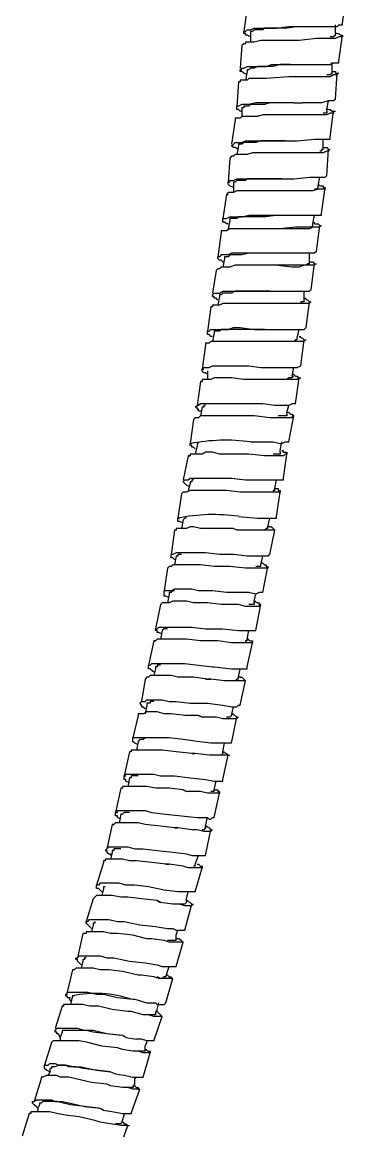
# Model space of a CAD drawing. Header units: millimetres. Extents: x 1.34 to 8.68, y 2.73 to 10.24.
# Drawn here: x 4.154 to 4.465, y 3.791 to 4.859 of the extents above; entities that cross this region are included whole.
import ezdxf

# ---------------------------------------------------------------- set-up
doc = ezdxf.new("R2010")
doc.units = ezdxf.units.MM
doc.layers.add('PDF2_형상', color=7, linetype='Continuous')

msp = doc.modelspace()

# ---------------------------------------------------------------- linework, layer by layer
at = {"layer": 'PDF2_형상', "lineweight": 25}
for points in [[(4.4621, 4.8581), (4.4654, 4.8814)], [(4.3704, 4.8731), (4.3671, 4.8498)], [(4.4321, 4.8548), (4.4471, 4.8548), (4.4537, 4.8548), (4.4571, 4.8548), (4.4587, 4.8564), (4.4604, 4.8564), (4.4621, 4.8564), (4.4621, 4.8581)], [(4.3671, 4.8498), (4.3687, 4.8498)], [(4.3737, 4.8448), (4.3704, 4.8464), (4.3687, 4.8464), (4.3687, 4.8481), (4.3671, 4.8481), (4.3671, 4.8498)], [(4.3687, 4.8498), (4.3704, 4.8514), (4.3737, 4.8514), (4.3771, 4.8531), (4.3804, 4.8531), (4.3854, 4.8531), (4.3921, 4.8531), (4.3987, 4.8531), (4.4104, 4.8548), (4.4221, 4.8548)], [(4.4204, 4.8548), (4.4087, 4.8531), (4.4021, 4.8531), (4.3971, 4.8531), (4.3904, 4.8531), (4.3871, 4.8531), (4.3854, 4.8514), (4.3821, 4.8514), (4.3804, 4.8514), (4.3787, 4.8514), (4.3771, 4.8514), (4.3754, 4.8498), (4.3737, 4.8498), (4.3737, 4.8481)], [(4.3737, 4.8481), (4.3737, 4.8398)], [(4.4221, 4.8548), (4.4321, 4.8548)], [(4.4554, 4.8481), (4.4554, 4.8564)], [(4.4554, 4.8464), (4.4554, 4.8481)], [(4.4571, 4.8481), (4.4554, 4.8481)], [(4.4571, 4.8481), (4.4587, 4.8481), (4.4604, 4.8464)], [(4.3654, 4.8364), (4.3637, 4.8148)], [(4.3671, 4.8381), (4.3654, 4.8364)], [(4.3704, 4.8398), (4.3687, 4.8398), (4.3687, 4.8381), (4.3671, 4.8381)], [(4.3721, 4.8398), (4.3704, 4.8398)], [(4.4204, 4.8414), (4.4137, 4.8414), (4.3937, 4.8414), (4.3887, 4.8414), (4.3837, 4.8414), (4.3771, 4.8398), (4.3721, 4.8398)], [(4.4621, 4.8464), (4.4621, 4.8448), (4.4604, 4.8448), (4.4587, 4.8448), (4.4554, 4.8431), (4.4504, 4.8431), (4.4471, 4.8431), (4.4371, 4.8431), (4.4204, 4.8414)], [(4.4554, 4.8464), (4.4537, 4.8448), (4.4504, 4.8448)], [(4.4587, 4.8214), (4.4621, 4.8464)], [(4.4604, 4.8464), (4.4621, 4.8464)], [(4.3637, 4.8131), (4.3654, 4.8148), (4.3671, 4.8148), (4.3704, 4.8164), (4.3737, 4.8164), (4.3771, 4.8164), (4.3821, 4.8164), (4.3887, 4.8164), (4.3937, 4.8181), (4.4071, 4.8181), (4.4187, 4.8181)], [(4.4121, 4.8181), (4.4021, 4.8181), (4.3954, 4.8164), (4.3904, 4.8164), (4.3854, 4.8164), (4.3821, 4.8164), (4.3804, 4.8164), (4.3771, 4.8148), (4.3754, 4.8148), (4.3737, 4.8148), (4.3721, 4.8131), (4.3704, 4.8131), (4.3704, 4.8114)], [(4.4187, 4.8181), (4.4271, 4.8181)], [(4.4271, 4.8181), (4.4421, 4.8181), (4.4504, 4.8181), (4.4521, 4.8198), (4.4537, 4.8198), (4.4571, 4.8198), (4.4587, 4.8198), (4.4587, 4.8214)], [(4.4521, 4.8114), (4.4521, 4.8198)], [(4.3637, 4.8131), (4.3654, 4.8131)], [(4.3704, 4.8081), (4.3671, 4.8098), (4.3654, 4.8114), (4.3637, 4.8114), (4.3637, 4.8131)], [(4.4171, 4.8064), (4.4104, 4.8064), (4.3887, 4.8048), (4.3837, 4.8048), (4.3787, 4.8048), (4.3721, 4.8048), (4.3704, 4.8031), (4.3671, 4.8031), (4.3654, 4.8031), (4.3637, 4.8031), (4.3637, 4.8014)], [(4.3704, 4.8114), (4.3687, 4.8031)], [(4.4571, 4.8098), (4.4571, 4.8081), (4.4554, 4.8081), (4.4537, 4.8081), (4.4504, 4.8064), (4.4471, 4.8064), (4.4421, 4.8064), (4.4337, 4.8064), (4.4171, 4.8064)], [(4.4521, 4.8098), (4.4504, 4.8081), (4.4487, 4.8081), (4.4471, 4.8081)], [(4.4521, 4.8098), (4.4521, 4.8114)], [(4.4521, 4.8114), (4.4537, 4.8114)], [(4.4521, 4.8114), (4.4554, 4.8114), (4.4554, 4.8098), (4.4571, 4.8098)], [(4.4554, 4.7848), (4.4571, 4.8098)], [(4.4571, 4.8098), (4.4587, 4.8098)], [(4.3621, 4.8014), (4.3604, 4.7781)], [(4.3637, 4.8014), (4.3621, 4.8014)], [(4.4554, 4.7848), (4.4537, 4.7831), (4.4521, 4.7831), (4.4487, 4.7831), (4.4421, 4.7814), (4.4354, 4.7814), (4.4237, 4.7814)], [(4.4471, 4.7748), (4.4487, 4.7831)], [(4.4154, 4.7814), (4.3904, 4.7814), (4.3837, 4.7814), (4.3787, 4.7814), (4.3721, 4.7798), (4.3671, 4.7798), (4.3654, 4.7798), (4.3621, 4.7781), (4.3604, 4.7781)], [(4.3604, 4.7764), (4.3604, 4.7781)], [(4.3654, 4.7731), (4.3637, 4.7731), (4.3621, 4.7748), (4.3604, 4.7748), (4.3604, 4.7764)], [(4.4087, 4.7814), (4.3987, 4.7814), (4.3921, 4.7814), (4.3871, 4.7798), (4.3821, 4.7798), (4.3787, 4.7798), (4.3771, 4.7798), (4.3737, 4.7798), (4.3721, 4.7781), (4.3704, 4.7781), (4.3687, 4.7781), (4.3671, 4.7781), (4.3671, 4.7764), (4.3654, 4.7764)], [(4.3654, 4.7764), (4.3654, 4.7681)], [(4.4537, 4.7731), (4.4537, 4.7714), (4.4521, 4.7714), (4.4504, 4.7714), (4.4471, 4.7698), (4.4437, 4.7698), (4.4387, 4.7698), (4.4304, 4.7698), (4.4137, 4.7698)], [(4.4154, 4.7814), (4.4237, 4.7814)], [(4.4471, 4.7731), (4.4471, 4.7714), (4.4454, 4.7714), (4.4437, 4.7714)], [(4.4471, 4.7731), (4.4471, 4.7748)], [(4.4487, 4.7748), (4.4471, 4.7748)], [(4.4487, 4.7748), (4.4504, 4.7748), (4.4521, 4.7731), (4.4537, 4.7731)], [(4.4504, 4.7481), (4.4537, 4.7731)], [(4.4537, 4.7731), (4.4554, 4.7731)], [(4.3587, 4.7648), (4.3554, 4.7414)], [(4.3587, 4.7664), (4.3587, 4.7648)], [(4.3637, 4.7664), (4.3604, 4.7664), (4.3587, 4.7664)], [(4.3654, 4.7681), (4.3637, 4.7664)], [(4.4137, 4.7698), (4.4054, 4.7698), (4.3854, 4.7698), (4.3804, 4.7681), (4.3754, 4.7681), (4.3704, 4.7681), (4.3654, 4.7681)], [(4.3554, 4.7398), (4.3571, 4.7414)], [(4.3621, 4.7364), (4.3587, 4.7381), (4.3571, 4.7381), (4.3554, 4.7398)], [(4.3571, 4.7414), (4.3587, 4.7431), (4.3621, 4.7431), (4.3654, 4.7431), (4.3687, 4.7448), (4.3737, 4.7448), (4.3804, 4.7448), (4.3871, 4.7448), (4.3987, 4.7448), (4.4104, 4.7448)], [(4.3621, 4.7398), (4.3604, 4.7314)], [(4.4071, 4.7448), (4.3954, 4.7448), (4.3887, 4.7448), (4.3837, 4.7448), (4.3787, 4.7431), (4.3754, 4.7431), (4.3721, 4.7431), (4.3704, 4.7431), (4.3687, 4.7431), (4.3671, 4.7431), (4.3654, 4.7414), (4.3637, 4.7414), (4.3621, 4.7414), (4.3621, 4.7398)], [(4.4104, 4.7448), (4.4187, 4.7448)], [(4.4187, 4.7448), (4.4354, 4.7464), (4.4421, 4.7464), (4.4437, 4.7464), (4.4471, 4.7464), (4.4487, 4.7464), (4.4504, 4.7464), (4.4504, 4.7481)], [(4.4437, 4.7381), (4.4437, 4.7464)], [(4.3554, 4.7298), (4.3537, 4.7281)], [(4.4104, 4.7331), (4.4021, 4.7331), (4.3904, 4.7331), (4.3804, 4.7331), (4.3754, 4.7331), (4.3704, 4.7314), (4.3637, 4.7314), (4.3621, 4.7314), (4.3587, 4.7314), (4.3571, 4.7298), (4.3554, 4.7298)], [(4.4487, 4.7364), (4.4487, 4.7348), (4.4471, 4.7348), (4.4437, 4.7331), (4.4387, 4.7331), (4.4354, 4.7331), (4.4271, 4.7331), (4.4104, 4.7331)], [(4.4437, 4.7364), (4.4421, 4.7364), (4.4421, 4.7348), (4.4404, 4.7348)], [(4.4437, 4.7364), (4.4437, 4.7381)], [(4.4437, 4.7381), (4.4454, 4.7381)], [(4.4437, 4.7381), (4.4471, 4.7381), (4.4487, 4.7364)], [(4.4471, 4.7114), (4.4487, 4.7364)], [(4.4487, 4.7364), (4.4504, 4.7364)], [(4.3537, 4.7281), (4.3521, 4.7048)], [(4.3521, 4.7048), (4.3537, 4.7064), (4.3554, 4.7064), (4.3571, 4.7064), (4.3604, 4.7081), (4.3637, 4.7081), (4.3704, 4.7081), (4.3771, 4.7081), (4.3821, 4.7081), (4.3954, 4.7081), (4.4071, 4.7081)], [(4.4037, 4.7081), (4.3921, 4.7081), (4.3854, 4.7081), (4.3804, 4.7081), (4.3737, 4.7081), (4.3704, 4.7081), (4.3687, 4.7064), (4.3654, 4.7064), (4.3637, 4.7064), (4.3621, 4.7064), (4.3604, 4.7064), (4.3587, 4.7048), (4.3571, 4.7048), (4.3571, 4.7031)], [(4.4071, 4.7081), (4.4154, 4.7081)], [(4.4154, 4.7081), (4.4304, 4.7098), (4.4387, 4.7098), (4.4404, 4.7098), (4.4421, 4.7098), (4.4437, 4.7098), (4.4454, 4.7098), (4.4471, 4.7114)], [(4.4387, 4.7014), (4.4404, 4.7098)], [(4.3521, 4.7048), (4.3537, 4.7048)], [(4.3571, 4.6998), (4.3537, 4.7014), (4.3521, 4.7031), (4.3521, 4.7048)], [(4.3571, 4.7031), (4.3571, 4.6948)], [(4.4454, 4.6998), (4.4454, 4.6981), (4.4437, 4.6981), (4.4421, 4.6981), (4.4387, 4.6981), (4.4337, 4.6964), (4.4304, 4.6964), (4.4221, 4.6964), (4.4054, 4.6964)], [(4.4387, 4.6998), (4.4371, 4.6981), (4.4354, 4.6981)], [(4.4404, 4.7014), (4.4387, 4.7031)], [(4.4387, 4.6998), (4.4387, 4.7014)], [(4.4404, 4.7014), (4.4421, 4.7014), (4.4437, 4.7014), (4.4437, 4.6998)], [(4.4421, 4.6748), (4.4454, 4.6998)], [(4.4437, 4.6998), (4.4454, 4.6998)], [(4.3504, 4.6931), (4.3471, 4.6698)], [(4.4037, 4.6964), (4.3921, 4.6964), (4.3787, 4.6964), (4.3737, 4.6964), (4.3671, 4.6964), (4.3637, 4.6964), (4.3604, 4.6964), (4.3571, 4.6948), (4.3554, 4.6948), (4.3521, 4.6948), (4.3504, 4.6931)], [(4.3504, 4.6931), (4.3521, 4.6931)], [(4.4054, 4.6964), (4.4037, 4.6964)], [(4.3471, 4.6698), (4.3487, 4.6698), (4.3504, 4.6698), (4.3537, 4.6714), (4.3571, 4.6714), (4.3587, 4.6714), (4.3654, 4.6714), (4.3721, 4.6731), (4.3787, 4.6731), (4.3904, 4.6731), (4.4037, 4.6731)], [(4.3471, 4.6681), (4.3471, 4.6698)], [(4.3521, 4.6648), (4.3504, 4.6648), (4.3487, 4.6664), (4.3471, 4.6664), (4.3471, 4.6681)], [(4.3537, 4.6681), (4.3521, 4.6598)], [(4.4004, 4.6731), (4.3887, 4.6714), (4.3821, 4.6714), (4.3771, 4.6714), (4.3704, 4.6714), (4.3671, 4.6714), (4.3654, 4.6714), (4.3621, 4.6714), (4.3604, 4.6698), (4.3587, 4.6698), (4.3571, 4.6698), (4.3554, 4.6698), (4.3537, 4.6698), (4.3537, 4.6681)], [(4.4037, 4.6731), (4.4104, 4.6731), (4.4254, 4.6731), (4.4337, 4.6731), (4.4354, 4.6731), (4.4371, 4.6731), (4.4387, 4.6731), (4.4421, 4.6731), (4.4421, 4.6748)], [(4.4337, 4.6648), (4.4354, 4.6731)], [(4.4354, 4.6648), (4.4354, 4.6664)], [(4.3454, 4.6564), (4.3421, 4.6331)], [(4.3987, 4.6598), (4.3871, 4.6598), (4.3754, 4.6598), (4.3687, 4.6598), (4.3621, 4.6598), (4.3587, 4.6598), (4.3571, 4.6598), (4.3537, 4.6598), (4.3504, 4.6581), (4.3487, 4.6581), (4.3471, 4.6581), (4.3454, 4.6581)], [(4.3454, 4.6581), (4.3454, 4.6564)], [(4.4021, 4.6598), (4.3987, 4.6598)], [(4.4404, 4.6631), (4.4404, 4.6614), (4.4387, 4.6614), (4.4371, 4.6614), (4.4337, 4.6614), (4.4304, 4.6598), (4.4254, 4.6598), (4.4171, 4.6598), (4.4021, 4.6598)], [(4.4337, 4.6631), (4.4321, 4.6614), (4.4304, 4.6614), (4.4287, 4.6614), (4.4237, 4.6614), (4.4171, 4.6614), (4.4021, 4.6598)], [(4.4337, 4.6631), (4.4337, 4.6648)], [(4.4354, 4.6648), (4.4371, 4.6648), (4.4387, 4.6648), (4.4404, 4.6631)], [(4.4371, 4.6381), (4.4404, 4.6631)], [(4.4404, 4.6631), (4.4421, 4.6631)], [(4.3987, 4.6364), (4.3737, 4.6364), (4.3671, 4.6364), (4.3604, 4.6364), (4.3554, 4.6364), (4.3521, 4.6348), (4.3487, 4.6348), (4.3471, 4.6348), (4.3454, 4.6348), (4.3437, 4.6331), (4.3421, 4.6331)], [(4.3421, 4.6314), (4.3421, 4.6331)], [(4.3971, 4.6364), (4.3837, 4.6364), (4.3787, 4.6364), (4.3721, 4.6364), (4.3654, 4.6348), (4.3621, 4.6348), (4.3604, 4.6348), (4.3571, 4.6348), (4.3554, 4.6348), (4.3537, 4.6348), (4.3521, 4.6331), (4.3504, 4.6331), (4.3487, 4.6331), (4.3487, 4.6314)], [(4.4371, 4.6381), (4.4354, 4.6364), (4.4337, 4.6364), (4.4304, 4.6364), (4.4254, 4.6364), (4.4187, 4.6364), (4.4054, 4.6364), (4.3987, 4.6364)], [(4.4304, 4.6281), (4.4304, 4.6364)], [(4.3471, 4.6281), (4.3454, 4.6298), (4.3437, 4.6298), (4.3421, 4.6314)], [(4.3954, 4.6248), (4.3704, 4.6248), (4.3654, 4.6248), (4.3587, 4.6248), (4.3537, 4.6231), (4.3471, 4.6231), (4.3454, 4.6231), (4.3437, 4.6214), (4.3421, 4.6214)], [(4.3487, 4.6314), (4.3471, 4.6231)], [(4.3471, 4.6281), (4.3487, 4.6281)], [(4.3971, 4.6248), (4.3954, 4.6248)], [(4.4354, 4.6264), (4.4354, 4.6248), (4.4337, 4.6248), (4.4321, 4.6248), (4.4287, 4.6248), (4.4254, 4.6248), (4.4204, 4.6231), (4.4137, 4.6231), (4.3971, 4.6248)], [(4.4304, 4.6264), (4.4287, 4.6264), (4.4271, 4.6248), (4.4254, 4.6248), (4.4237, 4.6248), (4.4204, 4.6248), (4.4121, 4.6248), (4.3971, 4.6248)], [(4.4304, 4.6281), (4.4304, 4.6298)], [(4.4304, 4.6264), (4.4304, 4.6281)], [(4.4304, 4.6281), (4.4337, 4.6281), (4.4354, 4.6264)], [(4.4321, 4.6014), (4.4354, 4.6264)], [(4.4354, 4.6264), (4.4371, 4.6264)], [(4.3404, 4.6198), (4.3371, 4.5981)], [(4.3421, 4.6214), (4.3404, 4.6198)], [(4.3937, 4.5998), (4.4004, 4.5998), (4.4171, 4.5998), (4.4237, 4.5998), (4.4254, 4.5998), (4.4287, 4.5998), (4.4304, 4.5998), (4.4321, 4.6014)], [(4.3371, 4.5964), (4.3387, 4.5981)], [(4.3421, 4.5914), (4.3404, 4.5931), (4.3387, 4.5931), (4.3387, 4.5948), (4.3371, 4.5948), (4.3371, 4.5964)], [(4.3387, 4.5981), (4.3404, 4.5981), (4.3437, 4.5981), (4.3471, 4.5998), (4.3504, 4.5998), (4.3571, 4.5998), (4.3621, 4.5998), (4.3687, 4.5998), (4.3821, 4.5998), (4.3937, 4.5998)], [(4.3437, 4.5948), (4.3421, 4.5864)], [(4.3921, 4.5998), (4.3787, 4.5998), (4.3737, 4.5998), (4.3671, 4.5998), (4.3604, 4.5998), (4.3587, 4.5998), (4.3554, 4.5981), (4.3521, 4.5981), (4.3504, 4.5981), (4.3487, 4.5981), (4.3471, 4.5981), (4.3454, 4.5964), (4.3437, 4.5964), (4.3437, 4.5948)], [(4.4254, 4.5914), (4.4254, 4.5998)], [(4.4254, 4.5931), (4.4271, 4.5931)], [(4.4254, 4.5931), (4.4287, 4.5914), (4.4304, 4.5898)], [(4.4254, 4.5898), (4.4254, 4.5914)], [(4.3354, 4.5848), (4.3321, 4.5614)], [(4.3371, 4.5848), (4.3354, 4.5848)], [(4.3904, 4.5881), (4.3771, 4.5881), (4.3654, 4.5881), (4.3587, 4.5881), (4.3521, 4.5881), (4.3504, 4.5881), (4.3471, 4.5881), (4.3437, 4.5864), (4.3404, 4.5864), (4.3387, 4.5864), (4.3371, 4.5864), (4.3371, 4.5848)], [(4.3921, 4.5881), (4.3904, 4.5881)], [(4.4304, 4.5898), (4.4304, 4.5881), (4.4287, 4.5881), (4.4271, 4.5881), (4.4237, 4.5881), (4.4204, 4.5881), (4.4171, 4.5881), (4.4087, 4.5881), (4.3921, 4.5881)], [(4.4254, 4.5898), (4.4237, 4.5898), (4.4221, 4.5898), (4.4221, 4.5881), (4.4204, 4.5881), (4.4187, 4.5881), (4.4154, 4.5881)], [(4.4271, 4.5648), (4.4304, 4.5898)], [(4.4304, 4.5898), (4.4321, 4.5898)], [(4.3321, 4.5614), (4.3337, 4.5614), (4.3354, 4.5631), (4.3387, 4.5631), (4.3421, 4.5631), (4.3454, 4.5631), (4.3521, 4.5631), (4.3571, 4.5648), (4.3637, 4.5648), (4.3771, 4.5631), (4.3887, 4.5631)], [(4.3321, 4.5598), (4.3321, 4.5614)], [(4.3371, 4.5564), (4.3354, 4.5564), (4.3337, 4.5581), (4.3321, 4.5581), (4.3321, 4.5598)], [(4.3387, 4.5598), (4.3371, 4.5514)], [(4.3871, 4.5631), (4.3754, 4.5631), (4.3687, 4.5631), (4.3621, 4.5631), (4.3554, 4.5631), (4.3537, 4.5631), (4.3504, 4.5631), (4.3471, 4.5631), (4.3454, 4.5631), (4.3437, 4.5614), (4.3421, 4.5614), (4.3404, 4.5614), (4.3387, 4.5614), (4.3387, 4.5598)], [(4.3887, 4.5631), (4.3954, 4.5631), (4.4121, 4.5631), (4.4187, 4.5631), (4.4204, 4.5631), (4.4237, 4.5631), (4.4254, 4.5631), (4.4271, 4.5648)], [(4.4187, 4.5548), (4.4204, 4.5631)], [(4.3304, 4.5481), (4.3271, 4.5248)], [(4.3854, 4.5514), (4.3721, 4.5514), (4.3604, 4.5514), (4.3537, 4.5514), (4.3471, 4.5514), (4.3437, 4.5514), (4.3421, 4.5514), (4.3387, 4.5514), (4.3354, 4.5514), (4.3337, 4.5498), (4.3321, 4.5498), (4.3304, 4.5498)], [(4.3304, 4.5498), (4.3304, 4.5481)], [(4.3871, 4.5514), (4.3854, 4.5514)], [(4.4254, 4.5531), (4.4254, 4.5514), (4.4237, 4.5514), (4.4221, 4.5514), (4.4187, 4.5514), (4.4154, 4.5514), (4.4121, 4.5514), (4.4037, 4.5514), (4.3871, 4.5514)], [(4.4187, 4.5531), (4.4171, 4.5531), (4.4154, 4.5514), (4.4137, 4.5514), (4.4104, 4.5514)], [(4.4187, 4.5531), (4.4187, 4.5548)], [(4.4204, 4.5564), (4.4221, 4.5564)], [(4.4204, 4.5564), (4.4237, 4.5548), (4.4254, 4.5531)], [(4.4221, 4.5281), (4.4254, 4.5531)], [(4.4254, 4.5531), (4.4271, 4.5531)], [(4.3271, 4.5248), (4.3287, 4.5264), (4.3304, 4.5264), (4.3337, 4.5264), (4.3371, 4.5281), (4.3404, 4.5281), (4.3454, 4.5281), (4.3521, 4.5281), (4.3587, 4.5281), (4.3721, 4.5281), (4.3837, 4.5264)], [(4.3837, 4.5264), (4.3904, 4.5264), (4.4054, 4.5264), (4.4137, 4.5264), (4.4154, 4.5264), (4.4171, 4.5264), (4.4187, 4.5264), (4.4221, 4.5281)], [(4.4137, 4.5181), (4.4154, 4.5264)], [(4.3804, 4.5148), (4.3671, 4.5148), (4.3554, 4.5164), (4.3487, 4.5164), (4.3421, 4.5164), (4.3387, 4.5164), (4.3354, 4.5148), (4.3337, 4.5148), (4.3304, 4.5148), (4.3271, 4.5148), (4.3271, 4.5131), (4.3254, 4.5131)], [(4.3271, 4.5248), (4.3287, 4.5248)], [(4.3321, 4.5198), (4.3304, 4.5214), (4.3287, 4.5214), (4.3271, 4.5231), (4.3271, 4.5248)], [(4.3321, 4.5231), (4.3321, 4.5148)], [(4.4204, 4.5164), (4.4187, 4.5148), (4.4171, 4.5148), (4.4137, 4.5148), (4.4104, 4.5148), (4.4054, 4.5148), (4.3987, 4.5148), (4.3821, 4.5148)], [(4.4137, 4.5181), (4.4137, 4.5164), (4.4121, 4.5164), (4.4104, 4.5164), (4.4087, 4.5148), (4.4071, 4.5148)], [(4.4154, 4.5198), (4.4137, 4.5198)], [(4.4137, 4.5181), (4.4154, 4.5181)], [(4.4154, 4.5198), (4.4171, 4.5181), (4.4187, 4.5181), (4.4204, 4.5164)], [(4.4171, 4.4914), (4.4204, 4.5164)], [(4.4204, 4.5164), (4.4221, 4.5164)], [(4.3254, 4.5131), (4.3221, 4.4898)], [(4.3254, 4.5131), (4.3271, 4.5131)], [(4.3821, 4.5148), (4.3804, 4.5148)], [(4.3204, 4.4881), (4.3221, 4.4898)], [(4.3237, 4.4848), (4.3237, 4.4864), (4.3221, 4.4864), (4.3221, 4.4881), (4.3204, 4.4881)], [(4.3787, 4.4914), (4.3671, 4.4914), (4.3537, 4.4914), (4.3471, 4.4914), (4.3404, 4.4914), (4.3337, 4.4914), (4.3304, 4.4914), (4.3271, 4.4914), (4.3254, 4.4914), (4.3237, 4.4898), (4.3221, 4.4898)], [(4.3237, 4.4848), (4.3271, 4.4848)], [(4.3271, 4.4881), (4.3254, 4.4798)], [(4.3304, 4.4898), (4.3287, 4.4898), (4.3287, 4.4881), (4.3271, 4.4881)], [(4.4171, 4.4914), (4.4154, 4.4914), (4.4137, 4.4914), (4.4104, 4.4898), (4.4037, 4.4898), (4.3971, 4.4898), (4.3854, 4.4914), (4.3787, 4.4914)], [(4.4087, 4.4831), (4.4104, 4.4898)], [(4.3187, 4.4764), (4.3154, 4.4531)], [(4.3204, 4.4781), (4.3187, 4.4764)], [(4.3754, 4.4798), (4.3504, 4.4798), (4.3437, 4.4798), (4.3387, 4.4798), (4.3321, 4.4798), (4.3287, 4.4798), (4.3254, 4.4798), (4.3237, 4.4781), (4.3221, 4.4781), (4.3204, 4.4781)], [(4.3771, 4.4798), (4.3754, 4.4798)], [(4.3771, 4.4798), (4.3754, 4.4798)], [(4.4154, 4.4798), (4.4137, 4.4798), (4.4137, 4.4781), (4.4121, 4.4781), (4.4087, 4.4781), (4.4037, 4.4781), (4.4004, 4.4781), (4.3921, 4.4781), (4.3771, 4.4798)], [(4.4087, 4.4814), (4.4087, 4.4798), (4.4071, 4.4798), (4.4054, 4.4798), (4.4037, 4.4798), (4.4004, 4.4798)], [(4.4087, 4.4814), (4.4087, 4.4831)], [(4.4104, 4.4831), (4.4087, 4.4831)], [(4.4104, 4.4831), (4.4121, 4.4814), (4.4137, 4.4814)], [(4.4104, 4.4548), (4.4154, 4.4798)], [(4.4137, 4.4814), (4.4154, 4.4798)], [(4.3154, 4.4531), (4.3171, 4.4531)], [(4.3204, 4.4481), (4.3187, 4.4498), (4.3171, 4.4498), (4.3171, 4.4514), (4.3154, 4.4514), (4.3154, 4.4531)], [(4.3237, 4.4531), (4.3221, 4.4531), (4.3221, 4.4514)], [(4.3737, 4.4548), (4.3787, 4.4548), (4.3954, 4.4548), (4.4021, 4.4531), (4.4037, 4.4531), (4.4071, 4.4548), (4.4087, 4.4548), (4.4104, 4.4548)], [(4.4021, 4.4464), (4.4037, 4.4548)], [(4.3137, 4.4414), (4.3087, 4.4181)], [(4.3687, 4.4431), (4.3571, 4.4431), (4.3437, 4.4431), (4.3371, 4.4448), (4.3304, 4.4448), (4.3271, 4.4431), (4.3254, 4.4431), (4.3221, 4.4431), (4.3187, 4.4431), (4.3154, 4.4431), (4.3154, 4.4414), (4.3137, 4.4414)], [(4.3137, 4.4414), (4.3154, 4.4414)], [(4.3221, 4.4514), (4.3204, 4.4431)], [(4.3721, 4.4431), (4.3687, 4.4431)], [(4.4087, 4.4431), (4.4071, 4.4431), (4.4054, 4.4414), (4.4021, 4.4414), (4.3987, 4.4414), (4.3954, 4.4414), (4.3871, 4.4414), (4.3721, 4.4431)], [(4.4021, 4.4448), (4.4021, 4.4431), (4.4004, 4.4431), (4.3987, 4.4431), (4.3971, 4.4431), (4.3954, 4.4431)], [(4.4021, 4.4448), (4.4021, 4.4464)], [(4.4037, 4.4464), (4.4054, 4.4464)], [(4.4037, 4.4464), (4.4054, 4.4448), (4.4071, 4.4448), (4.4087, 4.4448)], [(4.4054, 4.4198), (4.4087, 4.4431)], [(4.4087, 4.4448), (4.4087, 4.4431)], [(4.3104, 4.4181), (4.3121, 4.4181), (4.3137, 4.4181), (4.3154, 4.4198), (4.3187, 4.4198), (4.3221, 4.4198), (4.3287, 4.4198), (4.3354, 4.4198), (4.3421, 4.4198), (4.3554, 4.4198), (4.3687, 4.4181)], [(4.3687, 4.4181), (4.3854, 4.4181), (4.3954, 4.4181), (4.3971, 4.4181), (4.4004, 4.4181), (4.4021, 4.4181), (4.4037, 4.4181), (4.4054, 4.4181), (4.4054, 4.4198)], [(4.3087, 4.4164), (4.3104, 4.4181)], [(4.3154, 4.4114), (4.3121, 4.4131), (4.3104, 4.4148), (4.3087, 4.4164)], [(4.3154, 4.4148), (4.3137, 4.4081)], [(4.3187, 4.4181), (4.3171, 4.4181), (4.3171, 4.4164), (4.3154, 4.4164), (4.3154, 4.4148)], [(4.3971, 4.4098), (4.3987, 4.4181)], [(4.3971, 4.4081), (4.3971, 4.4098)], [(4.3971, 4.4098), (4.3987, 4.4098)], [(4.3971, 4.4098), (4.4004, 4.4098), (4.4004, 4.4081), (4.4021, 4.4081)], [(4.3071, 4.4048), (4.3037, 4.3814)], [(4.3087, 4.4064), (4.3071, 4.4048)], [(4.3637, 4.4064), (4.3504, 4.4081), (4.3387, 4.4081), (4.3321, 4.4081), (4.3254, 4.4081), (4.3221, 4.4081), (4.3187, 4.4081), (4.3154, 4.4081), (4.3121, 4.4064), (4.3104, 4.4064), (4.3087, 4.4064)], [(4.3671, 4.4064), (4.3637, 4.4064)], [(4.4021, 4.4064), (4.4004, 4.4064), (4.3987, 4.4064), (4.3954, 4.4064), (4.3921, 4.4064), (4.3887, 4.4064), (4.3821, 4.4064), (4.3671, 4.4064)], [(4.3971, 4.4081), (4.3954, 4.4081), (4.3954, 4.4064), (4.3937, 4.4064), (4.3921, 4.4064), (4.3904, 4.4064)], [(4.3987, 4.3831), (4.4021, 4.4064)], [(4.4021, 4.4081), (4.4021, 4.4064)], [(4.3037, 4.3814), (4.3054, 4.3814)], [(4.3087, 4.3764), (4.3054, 4.3781), (4.3037, 4.3781), (4.3037, 4.3798), (4.3037, 4.3814)], [(4.3087, 4.3798), (4.3071, 4.3714)], [(4.3121, 4.3814), (4.3104, 4.3814), (4.3087, 4.3798)], [(4.3621, 4.3831), (4.3804, 4.3814), (4.3887, 4.3814), (4.3904, 4.3814), (4.3937, 4.3814), (4.3954, 4.3814), (4.3971, 4.3814), (4.3987, 4.3814), (4.3987, 4.3831)], [(4.3904, 4.3731), (4.3921, 4.3814)], [(4.3004, 4.3698), (4.2971, 4.3464)], [(4.3021, 4.3698), (4.3004, 4.3698)], [(4.3571, 4.3714), (4.3454, 4.3714), (4.3321, 4.3714), (4.3254, 4.3714), (4.3187, 4.3731), (4.3154, 4.3731), (4.3121, 4.3714), (4.3087, 4.3714), (4.3054, 4.3714), (4.3037, 4.3714), (4.3021, 4.3714), (4.3021, 4.3698)], [(4.3604, 4.3698), (4.3571, 4.3714)], [(4.3971, 4.3698), (4.3954, 4.3698), (4.3937, 4.3698), (4.3904, 4.3698), (4.3821, 4.3698), (4.3754, 4.3698), (4.3604, 4.3698)], [(4.3904, 4.3714), (4.3887, 4.3714), (4.3871, 4.3698), (4.3837, 4.3698)], [(4.3904, 4.3714), (4.3904, 4.3731)], [(4.3921, 4.3731), (4.3904, 4.3731)], [(4.3921, 4.3731), (4.3937, 4.3731), (4.3954, 4.3714)], [(4.3921, 4.3464), (4.3971, 4.3698)], [(4.3954, 4.3714), (4.3971, 4.3698)], [(4.3571, 4.3464), (4.3437, 4.3464), (4.3304, 4.3481), (4.3237, 4.3481), (4.3171, 4.3481), (4.3137, 4.3481), (4.3104, 4.3481), (4.3071, 4.3481), (4.3037, 4.3481), (4.3021, 4.3481), (4.2987, 4.3464), (4.2971, 4.3464)], [(4.2971, 4.3448), (4.2971, 4.3464)], [(4.2987, 4.3431), (4.2971, 4.3431), (4.2971, 4.3448)], [(4.3021, 4.3448), (4.3004, 4.3364)], [(4.3071, 4.3464), (4.3054, 4.3464), (4.3037, 4.3464), (4.3037, 4.3448), (4.3021, 4.3448)], [(4.3921, 4.3464), (4.3904, 4.3448), (4.3887, 4.3448), (4.3854, 4.3448), (4.3787, 4.3448), (4.3704, 4.3448), (4.3571, 4.3464)], [(4.3837, 4.3364), (4.3854, 4.3448)], [(4.2954, 4.3348), (4.2937, 4.3331)], [(4.3521, 4.3348), (4.3387, 4.3348), (4.3254, 4.3364), (4.3187, 4.3364), (4.3121, 4.3364), (4.3087, 4.3364), (4.3054, 4.3364), (4.3021, 4.3364), (4.2987, 4.3364), (4.2971, 4.3348), (4.2954, 4.3348)], [(4.2987, 4.3431), (4.3004, 4.3414), (4.3021, 4.3414)], [(4.3537, 4.3348), (4.3521, 4.3348)], [(4.3904, 4.3348), (4.3904, 4.3331), (4.3887, 4.3331), (4.3871, 4.3331), (4.3837, 4.3331), (4.3754, 4.3331), (4.3687, 4.3331), (4.3537, 4.3348)], [(4.3837, 4.3348), (4.3821, 4.3348), (4.3804, 4.3348), (4.3787, 4.3348)], [(4.3854, 4.3381), (4.3837, 4.3381)], [(4.3837, 4.3348), (4.3837, 4.3364)], [(4.3854, 4.3381), (4.3871, 4.3364), (4.3887, 4.3364), (4.3887, 4.3348)], [(4.3854, 4.3098), (4.3904, 4.3348)], [(4.3887, 4.3348), (4.3904, 4.3348)], [(4.2937, 4.3331), (4.2904, 4.3114)], [(4.3504, 4.3098), (4.3371, 4.3114), (4.3237, 4.3114), (4.3171, 4.3131), (4.3104, 4.3131), (4.3071, 4.3131), (4.3037, 4.3131), (4.3004, 4.3131), (4.2971, 4.3114), (4.2937, 4.3114), (4.2921, 4.3114), (4.2904, 4.3114)], [(4.2904, 4.3098), (4.2904, 4.3114)], [(4.2954, 4.3048), (4.2921, 4.3064), (4.2904, 4.3064), (4.2904, 4.3081), (4.2904, 4.3098)], [(4.2954, 4.3081), (4.2937, 4.2998)], [(4.3004, 4.3114), (4.2987, 4.3114), (4.2971, 4.3098), (4.2954, 4.3098), (4.2954, 4.3081)], [(4.3854, 4.3098), (4.3837, 4.3098), (4.3821, 4.3098), (4.3787, 4.3081), (4.3721, 4.3098), (4.3637, 4.3098), (4.3504, 4.3098)], [(4.3771, 4.3014), (4.3787, 4.3081)], [(4.2871, 4.2981), (4.2821, 4.2748)], [(4.2887, 4.2998), (4.2871, 4.2981)], [(4.3454, 4.2981), (4.3321, 4.2998), (4.3187, 4.2998), (4.3121, 4.3014), (4.3054, 4.3014), (4.3021, 4.3014), (4.2987, 4.3014), (4.2954, 4.2998), (4.2921, 4.2998), (4.2904, 4.2998), (4.2887, 4.2998)], [(4.3487, 4.2981), (4.3454, 4.2981)], [(4.3837, 4.2981), (4.3821, 4.2981), (4.3821, 4.2964), (4.3804, 4.2964), (4.3787, 4.2964), (4.3754, 4.2964), (4.3687, 4.2964), (4.3621, 4.2981), (4.3487, 4.2981)], [(4.3771, 4.2998), (4.3771, 4.2981), (4.3754, 4.2981), (4.3737, 4.2981), (4.3721, 4.2981)], [(4.3771, 4.2998), (4.3771, 4.3014)], [(4.3771, 4.3014), (4.3787, 4.3014)], [(4.3771, 4.3014), (4.3804, 4.2998), (4.3821, 4.2998), (4.3821, 4.2981)], [(4.3787, 4.2731), (4.3837, 4.2981)], [(4.3821, 4.2981), (4.3837, 4.2981)], [(4.2821, 4.2748), (4.2837, 4.2748)], [(4.2887, 4.2698), (4.2854, 4.2714), (4.2837, 4.2714), (4.2837, 4.2731), (4.2821, 4.2731), (4.2821, 4.2748)], [(4.2837, 4.2748), (4.2854, 4.2764), (4.2871, 4.2764), (4.2887, 4.2764), (4.2921, 4.2764), (4.2954, 4.2764), (4.3004, 4.2764), (4.3037, 4.2764), (4.3104, 4.2764), (4.3171, 4.2764), (4.3304, 4.2748), (4.3437, 4.2748)], [(4.2887, 4.2731), (4.2871, 4.2648)], [(4.2937, 4.2748), (4.2921, 4.2748), (4.2904, 4.2748), (4.2887, 4.2731)], [(4.3437, 4.2748), (4.3471, 4.2748), (4.3621, 4.2731), (4.3704, 4.2731), (4.3721, 4.2731), (4.3737, 4.2731), (4.3754, 4.2731), (4.3771, 4.2731), (4.3787, 4.2731)], [(4.3704, 4.2648), (4.3721, 4.2731)], [(4.2804, 4.2631), (4.2754, 4.2398)], [(4.3387, 4.2631), (4.3254, 4.2631), (4.3121, 4.2648), (4.3054, 4.2648), (4.2987, 4.2648), (4.2954, 4.2648), (4.2921, 4.2648), (4.2887, 4.2648), (4.2854, 4.2648), (4.2837, 4.2648), (4.2821, 4.2631), (4.2804, 4.2631)], [(4.2804, 4.2631), (4.2821, 4.2631)], [(4.3421, 4.2631), (4.3387, 4.2631)], [(4.3754, 4.2614), (4.3737, 4.2614), (4.3721, 4.2614), (4.3687, 4.2614), (4.3621, 4.2614), (4.3554, 4.2614), (4.3421, 4.2631)], [(4.3704, 4.2631), (4.3687, 4.2631), (4.3687, 4.2614), (4.3671, 4.2614), (4.3654, 4.2614)], [(4.3704, 4.2631), (4.3704, 4.2648)], [(4.3704, 4.2648), (4.3721, 4.2648)], [(4.3704, 4.2648), (4.3737, 4.2631), (4.3754, 4.2631)], [(4.3704, 4.2381), (4.3754, 4.2614)], [(4.3754, 4.2631), (4.3754, 4.2614)], [(4.2754, 4.2398), (4.2771, 4.2398), (4.2787, 4.2414), (4.2821, 4.2414), (4.2854, 4.2414), (4.2887, 4.2414), (4.2921, 4.2414), (4.2954, 4.2414), (4.3021, 4.2414), (4.3104, 4.2414), (4.3237, 4.2398), (4.3371, 4.2381)], [(4.2754, 4.2381), (4.2754, 4.2398)], [(4.2804, 4.2331), (4.2787, 4.2348), (4.2771, 4.2364), (4.2754, 4.2364), (4.2754, 4.2381)], [(4.2871, 4.2398), (4.2854, 4.2398), (4.2837, 4.2398), (4.2837, 4.2381), (4.2821, 4.2381), (4.2821, 4.2364)], [(4.3371, 4.2381), (4.3387, 4.2381), (4.3554, 4.2364), (4.3621, 4.2364), (4.3637, 4.2364), (4.3654, 4.2364), (4.3687, 4.2364), (4.3704, 4.2364), (4.3704, 4.2381)], [(4.2737, 4.2281), (4.2721, 4.2264)], [(4.3321, 4.2264), (4.3187, 4.2281), (4.3037, 4.2281), (4.2971, 4.2298), (4.2904, 4.2298), (4.2871, 4.2298), (4.2837, 4.2298), (4.2804, 4.2298), (4.2771, 4.2298), (4.2754, 4.2281), (4.2737, 4.2281)], [(4.2821, 4.2364), (4.2804, 4.2298)], [(4.3621, 4.2281), (4.3637, 4.2364)], [(4.3621, 4.2264), (4.3621, 4.2281)], [(4.3637, 4.2281), (4.3621, 4.2281)], [(4.3637, 4.2281), (4.3654, 4.2281), (4.3671, 4.2264)], [(4.2721, 4.2264), (4.2687, 4.2048)], [(4.3304, 4.2264), (4.3354, 4.2264), (4.3321, 4.2264)], [(4.3687, 4.2248), (4.3671, 4.2248), (4.3654, 4.2248), (4.3621, 4.2248), (4.3554, 4.2248), (4.3487, 4.2248), (4.3354, 4.2264)], [(4.3621, 4.2264), (4.3604, 4.2264), (4.3587, 4.2248)], [(4.3637, 4.2014), (4.3687, 4.2248)], [(4.3671, 4.2264), (4.3687, 4.2248)], [(4.2687, 4.2048), (4.2704, 4.2048), (4.2721, 4.2048), (4.2737, 4.2064), (4.2787, 4.2064), (4.2821, 4.2064), (4.2854, 4.2064), (4.2887, 4.2064), (4.2954, 4.2048), (4.3021, 4.2048), (4.3154, 4.2031), (4.3304, 4.2031)], [(4.2671, 4.2031), (4.2687, 4.2048)], [(4.2687, 4.2014), (4.2671, 4.2031)], [(4.2687, 4.2014), (4.2687, 4.1998), (4.2704, 4.1998), (4.2721, 4.1981)], [(4.2737, 4.2014), (4.2721, 4.1931)], [(4.2804, 4.2048), (4.2787, 4.2048), (4.2771, 4.2048), (4.2771, 4.2031), (4.2754, 4.2031), (4.2737, 4.2031), (4.2737, 4.2014)], [(4.3304, 4.2031), (4.3321, 4.2031), (4.3471, 4.2014), (4.3554, 4.1998), (4.3571, 4.1998), (4.3587, 4.1998), (4.3604, 4.1998), (4.3621, 4.2014), (4.3637, 4.2014)], [(4.3554, 4.1914), (4.3571, 4.1998)], [(4.2654, 4.1914), (4.2604, 4.1698)], [(4.3237, 4.1914), (4.3104, 4.1914), (4.2971, 4.1931), (4.2904, 4.1931), (4.2837, 4.1948), (4.2804, 4.1948), (4.2771, 4.1948), (4.2737, 4.1948), (4.2704, 4.1931), (4.2687, 4.1931), (4.2671, 4.1931), (4.2654, 4.1931)], [(4.2654, 4.1931), (4.2654, 4.1914)], [(4.3271, 4.1898), (4.3237, 4.1914), (4.3271, 4.1898)], [(4.3604, 4.1898), (4.3604, 4.1881), (4.3587, 4.1881), (4.3571, 4.1881), (4.3537, 4.1881), (4.3471, 4.1881), (4.3404, 4.1898), (4.3271, 4.1898)], [(4.3537, 4.1898), (4.3521, 4.1898), (4.3504, 4.1898)], [(4.3537, 4.1898), (4.3554, 4.1914)], [(4.3554, 4.1931), (4.3571, 4.1931)], [(4.3554, 4.1931), (4.3587, 4.1914), (4.3604, 4.1898)], [(4.3554, 4.1648), (4.3604, 4.1898)], [(4.3604, 4.1898), (4.3621, 4.1898)], [(4.2604, 4.1681), (4.2604, 4.1698)], [(4.3221, 4.1664), (4.3087, 4.1681), (4.2954, 4.1698), (4.2871, 4.1698), (4.2804, 4.1698), (4.2771, 4.1698), (4.2737, 4.1698), (4.2704, 4.1698), (4.2671, 4.1698), (4.2637, 4.1698), (4.2621, 4.1698), (4.2604, 4.1698)], [(4.2654, 4.1631), (4.2621, 4.1648), (4.2604, 4.1664), (4.2604, 4.1681)], [(4.2654, 4.1664), (4.2637, 4.1581)], [(4.2721, 4.1698), (4.2704, 4.1681), (4.2687, 4.1681), (4.2671, 4.1681), (4.2654, 4.1664)], [(4.3554, 4.1648), (4.3537, 4.1648), (4.3521, 4.1648), (4.3487, 4.1648), (4.3421, 4.1648), (4.3354, 4.1648), (4.3221, 4.1664)], [(4.3471, 4.1564), (4.3487, 4.1648)], [(4.2571, 4.1564), (4.2521, 4.1331)], [(4.2587, 4.1564), (4.2571, 4.1564)], [(4.3171, 4.1548), (4.3021, 4.1564), (4.2887, 4.1581), (4.2821, 4.1581), (4.2754, 4.1581), (4.2721, 4.1581), (4.2687, 4.1581), (4.2654, 4.1581), (4.2621, 4.1581), (4.2604, 4.1581), (4.2587, 4.1581), (4.2587, 4.1564)], [(4.3204, 4.1548), (4.3171, 4.1548), (4.3204, 4.1548)], [(4.3521, 4.1531), (4.3504, 4.1531), (4.3487, 4.1531), (4.3454, 4.1531), (4.3387, 4.1531), (4.3337, 4.1531), (4.3204, 4.1548)], [(4.3471, 4.1548), (4.3454, 4.1531), (4.3437, 4.1531)], [(4.3471, 4.1548), (4.3471, 4.1564)], [(4.3471, 4.1564), (4.3487, 4.1564)], [(4.3471, 4.1564), (4.3504, 4.1548), (4.3521, 4.1531)], [(4.3471, 4.1298), (4.3521, 4.1531)], [(4.3521, 4.1531), (4.3537, 4.1531)], [(4.2521, 4.1331), (4.2537, 4.1348), (4.2554, 4.1348), (4.2587, 4.1348), (4.2621, 4.1348), (4.2654, 4.1348), (4.2687, 4.1348), (4.2721, 4.1348), (4.2804, 4.1348), (4.2871, 4.1331), (4.3004, 4.1331), (4.3154, 4.1314)], [(4.2521, 4.1331), (4.2537, 4.1331)], [(4.2571, 4.1264), (4.2537, 4.1281), (4.2537, 4.1298), (4.2521, 4.1298), (4.2521, 4.1314), (4.2521, 4.1331)], [(4.2571, 4.1314), (4.2554, 4.1231)], [(4.2654, 4.1331), (4.2637, 4.1331), (4.2621, 4.1331), (4.2604, 4.1331), (4.2587, 4.1331), (4.2587, 4.1314), (4.2571, 4.1314)], [(4.3154, 4.1314), (4.3304, 4.1298), (4.3387, 4.1281), (4.3404, 4.1281), (4.3421, 4.1281), (4.3437, 4.1281), (4.3454, 4.1281), (4.3471, 4.1281), (4.3471, 4.1298)], [(4.2487, 4.1214), (4.2437, 4.0981)], [(4.2504, 4.1214), (4.2487, 4.1214)], [(4.3087, 4.1198), (4.2954, 4.1214), (4.2821, 4.1214), (4.2737, 4.1231), (4.2671, 4.1231), (4.2637, 4.1231), (4.2604, 4.1231), (4.2571, 4.1231), (4.2537, 4.1231), (4.2521, 4.1231), (4.2504, 4.1231), (4.2504, 4.1214)], [(4.3387, 4.1198), (4.3404, 4.1281)], [(4.3121, 4.1181), (4.3087, 4.1198), (4.3121, 4.1181)], [(4.3437, 4.1164), (4.3421, 4.1164), (4.3404, 4.1164), (4.3371, 4.1164), (4.3321, 4.1164), (4.3254, 4.1181), (4.3121, 4.1181)], [(4.3387, 4.1181), (4.3371, 4.1181), (4.3354, 4.1181)], [(4.3387, 4.1181), (4.3387, 4.1198)], [(4.3387, 4.1198), (4.3404, 4.1198)], [(4.3387, 4.1198), (4.3421, 4.1198), (4.3421, 4.1181), (4.3437, 4.1181)], [(4.3387, 4.0931), (4.3437, 4.1164)], [(4.3437, 4.1181), (4.3437, 4.1164)], [(4.2437, 4.0981), (4.2454, 4.0981), (4.2454, 4.0998), (4.2471, 4.0998), (4.2504, 4.0998), (4.2537, 4.0998), (4.2571, 4.0998), (4.2604, 4.0998), (4.2637, 4.0998), (4.2721, 4.0998), (4.2787, 4.0981), (4.2921, 4.0964), (4.3071, 4.0948)], [(4.2437, 4.0981), (4.2454, 4.0981)], [(4.2487, 4.0914), (4.2454, 4.0931), (4.2454, 4.0948), (4.2437, 4.0948), (4.2437, 4.0964), (4.2437, 4.0981)], [(4.2487, 4.0964), (4.2471, 4.0881)], [(4.2571, 4.0981), (4.2554, 4.0981), (4.2537, 4.0981), (4.2521, 4.0981), (4.2504, 4.0964), (4.2487, 4.0964)], [(4.3071, 4.0948), (4.3221, 4.0931), (4.3254, 4.0931), (4.3287, 4.0931), (4.3321, 4.0931), (4.3337, 4.0914), (4.3354, 4.0914), (4.3371, 4.0931), (4.3387, 4.0931)], [(4.3304, 4.0848), (4.3321, 4.0931)], [(4.2404, 4.0864), (4.2354, 4.0631)], [(4.3004, 4.0831), (4.2871, 4.0848), (4.2721, 4.0864), (4.2654, 4.0881), (4.2587, 4.0881), (4.2554, 4.0881), (4.2521, 4.0881), (4.2487, 4.0881), (4.2454, 4.0881), (4.2437, 4.0881), (4.2421, 4.0864), (4.2404, 4.0864)], [(4.2404, 4.0864), (4.2421, 4.0864)], [(4.3037, 4.0831), (4.3004, 4.0831), (4.3037, 4.0831)], [(4.3354, 4.0814), (4.3354, 4.0798), (4.3337, 4.0798), (4.3321, 4.0798), (4.3287, 4.0798), (4.3221, 4.0814), (4.3171, 4.0814), (4.3037, 4.0831)], [(4.3304, 4.0831), (4.3287, 4.0814), (4.3271, 4.0814)], [(4.3304, 4.0831), (4.3304, 4.0848)], [(4.3304, 4.0848), (4.3321, 4.0848)], [(4.3304, 4.0848), (4.3337, 4.0831), (4.3354, 4.0814)], [(4.3304, 4.0564), (4.3354, 4.0814)], [(4.3354, 4.0814), (4.3371, 4.0814)], [(4.2337, 4.0614), (4.2354, 4.0631)], [(4.2337, 4.0614), (4.2354, 4.0614)], [(4.2337, 4.0614), (4.2354, 4.0614), (4.2354, 4.0598), (4.2371, 4.0581), (4.2387, 4.0581)], [(4.2354, 4.0631), (4.2371, 4.0648), (4.2387, 4.0648), (4.2421, 4.0648), (4.2454, 4.0648), (4.2487, 4.0648), (4.2521, 4.0648), (4.2554, 4.0648), (4.2621, 4.0631), (4.2704, 4.0631), (4.2837, 4.0614), (4.2987, 4.0598)], [(4.2404, 4.0598), (4.2387, 4.0531)], [(4.2387, 4.0581), (4.2387, 4.0564)], [(4.2487, 4.0631), (4.2471, 4.0631), (4.2454, 4.0631), (4.2437, 4.0631), (4.2421, 4.0631), (4.2421, 4.0614), (4.2404, 4.0614), (4.2404, 4.0598)], [(4.2987, 4.0598), (4.3121, 4.0581), (4.3171, 4.0564), (4.3204, 4.0564), (4.3221, 4.0564), (4.3254, 4.0564), (4.3271, 4.0564), (4.3287, 4.0564), (4.3304, 4.0564)], [(4.2321, 4.0498), (4.2254, 4.0281)], [(4.2921, 4.0481), (4.2787, 4.0498), (4.2637, 4.0514), (4.2571, 4.0514), (4.2504, 4.0531), (4.2471, 4.0531), (4.2437, 4.0531), (4.2404, 4.0531), (4.2371, 4.0531), (4.2337, 4.0531), (4.2337, 4.0514), (4.2321, 4.0514)], [(4.2321, 4.0514), (4.2321, 4.0498)], [(4.2954, 4.0481), (4.2921, 4.0481), (4.2954, 4.0481)], [(4.3271, 4.0448), (4.3254, 4.0448), (4.3237, 4.0448), (4.3204, 4.0448), (4.3137, 4.0448), (4.3087, 4.0464), (4.2954, 4.0481)], [(4.3204, 4.0464), (4.3187, 4.0464)], [(4.3204, 4.0481), (4.3237, 4.0564)], [(4.3204, 4.0464), (4.3204, 4.0481)], [(4.3221, 4.0481), (4.3237, 4.0481)], [(4.3221, 4.0481), (4.3237, 4.0481), (4.3254, 4.0464), (4.3271, 4.0464)], [(4.3271, 4.0464), (4.3271, 4.0448)], [(4.3204, 4.0214), (4.3271, 4.0448)], [(4.2904, 4.0231), (4.2754, 4.0264), (4.2621, 4.0281), (4.2537, 4.0281), (4.2471, 4.0298), (4.2437, 4.0298), (4.2387, 4.0298), (4.2354, 4.0298), (4.2321, 4.0298), (4.2304, 4.0298), (4.2287, 4.0298), (4.2271, 4.0281), (4.2254, 4.0281)], [(4.2254, 4.0264), (4.2254, 4.0281)], [(4.2304, 4.0214), (4.2287, 4.0231), (4.2271, 4.0248), (4.2254, 4.0248), (4.2254, 4.0264)], [(4.2321, 4.0248), (4.2304, 4.0181), (4.2287, 4.0181)], [(4.2337, 4.0264), (4.2321, 4.0264), (4.2321, 4.0248)], [(4.2221, 4.0148), (4.2154, 3.9931)], [(4.2237, 4.0164), (4.2221, 4.0148)], [(4.2837, 4.0131), (4.2687, 4.0148), (4.2554, 4.0164), (4.2487, 4.0164), (4.2404, 4.0181), (4.2371, 4.0181), (4.2337, 4.0181), (4.2304, 4.0181), (4.2271, 4.0181), (4.2254, 4.0181), (4.2237, 4.0164)], [(4.3204, 4.0214), (4.3187, 4.0214), (4.3171, 4.0214), (4.3137, 4.0214), (4.3087, 4.0214), (4.3037, 4.0214), (4.2904, 4.0231)], [(4.3121, 4.0148), (4.3137, 4.0214)], [(4.3121, 4.0114), (4.3121, 4.0148)], [(4.2871, 4.0114), (4.2837, 4.0131), (4.2871, 4.0114)], [(4.3171, 4.0098), (4.3171, 4.0081), (4.3154, 4.0081), (4.3137, 4.0081), (4.3104, 4.0081), (4.3054, 4.0098), (4.2987, 4.0098), (4.2871, 4.0114)], [(4.3121, 4.0114), (4.3104, 4.0098), (4.3071, 4.0098), (4.3054, 4.0098), (4.3021, 4.0098)], [(4.3104, 3.9848), (4.3171, 4.0098)], [(4.3121, 4.0131), (4.3137, 4.0131)], [(4.3121, 4.0131), (4.3154, 4.0114), (4.3171, 4.0098)], [(4.3171, 4.0098), (4.3187, 4.0098)], [(4.2154, 3.9931), (4.2171, 3.9931)], [(4.2204, 3.9864), (4.2187, 3.9881), (4.2171, 3.9898), (4.2154, 3.9914), (4.2154, 3.9931)], [(4.2171, 3.9931), (4.2187, 3.9948), (4.2204, 3.9948), (4.2221, 3.9948), (4.2271, 3.9948), (4.2304, 3.9948), (4.2337, 3.9948), (4.2371, 3.9948), (4.2454, 3.9931), (4.2521, 3.9931), (4.2671, 3.9898), (4.2821, 3.9881)], [(4.2237, 3.9931), (4.2237, 3.9914), (4.2221, 3.9914), (4.2221, 3.9898)], [(4.2787, 3.9764), (4.2737, 3.9764), (4.2604, 3.9798), (4.2454, 3.9814), (4.2387, 3.9814), (4.2321, 3.9831), (4.2287, 3.9831), (4.2254, 3.9831), (4.2204, 3.9831), (4.2171, 3.9831), (4.2154, 3.9831), (4.2154, 3.9814), (4.2137, 3.9814)], [(4.2221, 3.9898), (4.2204, 3.9831)], [(4.2821, 3.9881), (4.2937, 3.9864), (4.2987, 3.9864), (4.3021, 3.9848), (4.3037, 3.9848), (4.3054, 3.9848), (4.3087, 3.9848), (4.3104, 3.9848)], [(4.3021, 3.9798), (4.3037, 3.9848)], [(4.2121, 3.9814), (4.2071, 3.9581)], [(4.2137, 3.9814), (4.2121, 3.9814)], [(4.3087, 3.9731), (4.3071, 3.9731), (4.3054, 3.9731), (4.3037, 3.9731), (4.3021, 3.9731), (4.2954, 3.9731), (4.2904, 3.9748), (4.2787, 3.9764)], [(4.3021, 3.9748), (4.3004, 3.9748), (4.2987, 3.9748), (4.2971, 3.9748), (4.2937, 3.9748)], [(4.3021, 3.9748), (4.3021, 3.9798)], [(4.3037, 3.9764), (4.3021, 3.9764)], [(4.3021, 3.9498), (4.3087, 3.9731)], [(4.3037, 3.9764), (4.3054, 3.9764), (4.3071, 3.9748)], [(4.3071, 3.9748), (4.3087, 3.9731)], [(4.2054, 3.9581), (4.2071, 3.9581)], [(4.2104, 3.9514), (4.2087, 3.9531), (4.2071, 3.9548), (4.2071, 3.9564), (4.2054, 3.9564), (4.2054, 3.9581)], [(4.2071, 3.9581), (4.2087, 3.9598), (4.2104, 3.9598), (4.2137, 3.9598), (4.2171, 3.9598), (4.2204, 3.9598), (4.2237, 3.9598), (4.2287, 3.9598), (4.2354, 3.9581), (4.2421, 3.9581), (4.2571, 3.9548), (4.2721, 3.9531)], [(4.2121, 3.9548), (4.2104, 3.9481)], [(4.2154, 3.9581), (4.2137, 3.9581), (4.2137, 3.9564), (4.2121, 3.9564), (4.2121, 3.9548)], [(4.2721, 3.9531), (4.2837, 3.9514), (4.2887, 3.9498), (4.2921, 3.9498), (4.2937, 3.9498), (4.2971, 3.9498), (4.2987, 3.9498), (4.3004, 3.9498), (4.3021, 3.9498)], [(4.2937, 3.9448), (4.2954, 3.9498)], [(4.2021, 3.9464), (4.1971, 3.9248)], [(4.2037, 3.9464), (4.2021, 3.9464)], [(4.2687, 3.9414), (4.2654, 3.9414), (4.2504, 3.9448), (4.2371, 3.9464), (4.2287, 3.9464), (4.2221, 3.9481), (4.2187, 3.9481), (4.2154, 3.9481), (4.2121, 3.9481), (4.2071, 3.9481), (4.2054, 3.9481), (4.2037, 3.9464)], [(4.2987, 3.9381), (4.2971, 3.9381), (4.2954, 3.9381), (4.2921, 3.9381), (4.2854, 3.9381), (4.2804, 3.9398), (4.2687, 3.9414)], [(4.2921, 3.9398), (4.2904, 3.9398), (4.2887, 3.9381), (4.2871, 3.9381), (4.2837, 3.9398)], [(4.2921, 3.9398), (4.2937, 3.9448)], [(4.2937, 3.9414), (4.2921, 3.9414)], [(4.2937, 3.9414), (4.2954, 3.9398), (4.2971, 3.9398), (4.2971, 3.9381)], [(4.2921, 3.9148), (4.2987, 3.9381)], [(4.2971, 3.9381), (4.2987, 3.9381)], [(4.1954, 3.9231), (4.1971, 3.9231)], [(4.1954, 3.9231), (4.1954, 3.9214), (4.1971, 3.9214), (4.1971, 3.9198), (4.1987, 3.9198), (4.2004, 3.9164)], [(4.1954, 3.9231), (4.1971, 3.9231)], [(4.1971, 3.9231), (4.1971, 3.9248), (4.1987, 3.9248), (4.2004, 3.9248), (4.2021, 3.9248), (4.2037, 3.9248), (4.2071, 3.9248), (4.2104, 3.9248), (4.2137, 3.9248), (4.2171, 3.9248), (4.2254, 3.9231), (4.2321, 3.9231), (4.2454, 3.9198), (4.2604, 3.9181)], [(4.1987, 3.9198), (4.2004, 3.9198)], [(4.2021, 3.9214), (4.2004, 3.9131)], [(4.2021, 3.9214), (4.2037, 3.9214)], [(4.2604, 3.9181), (4.2621, 3.9181)], [(4.2621, 3.9181), (4.2737, 3.9148)], [(4.1921, 3.9114), (4.1854, 3.8898)], [(4.1937, 3.9131), (4.1937, 3.9114), (4.1921, 3.9114), (4.1937, 3.9114)], [(4.2587, 3.9064), (4.2554, 3.9064), (4.2404, 3.9081), (4.2271, 3.9114), (4.2187, 3.9114), (4.2121, 3.9131), (4.2087, 3.9131), (4.2054, 3.9131), (4.2021, 3.9131), (4.1971, 3.9131), (4.1954, 3.9131), (4.1937, 3.9131)], [(4.2737, 3.9148), (4.2821, 3.9148), (4.2837, 3.9131), (4.2871, 3.9131), (4.2887, 3.9131), (4.2904, 3.9131), (4.2921, 3.9148)], [(4.2821, 3.9048), (4.2837, 3.9081)], [(4.2837, 3.9081), (4.2854, 3.9148)], [(4.2887, 3.9014), (4.2871, 3.9014), (4.2854, 3.9014), (4.2837, 3.9014), (4.2804, 3.9014), (4.2754, 3.9031), (4.2704, 3.9031), (4.2587, 3.9064)], [(4.2821, 3.9048), (4.2821, 3.9031), (4.2804, 3.9031), (4.2787, 3.9031), (4.2771, 3.9031), (4.2754, 3.9031)], [(4.2804, 3.8781), (4.2887, 3.9014)], [(4.2837, 3.9064), (4.2821, 3.9064)], [(4.2837, 3.9064), (4.2854, 3.9048), (4.2871, 3.9031)], [(4.2871, 3.9031), (4.2887, 3.9014)], [(4.1854, 3.8881), (4.1871, 3.8898)], [(4.1904, 3.8814), (4.1887, 3.8848), (4.1871, 3.8848), (4.1871, 3.8864), (4.1854, 3.8864), (4.1854, 3.8881)], [(4.2537, 3.8814), (4.2504, 3.8831), (4.2354, 3.8848), (4.2221, 3.8881), (4.2137, 3.8881), (4.2071, 3.8898), (4.2037, 3.8898), (4.2004, 3.8898), (4.1971, 3.8898), (4.1921, 3.8898), (4.1904, 3.8898), (4.1887, 3.8898), (4.1871, 3.8898)], [(4.1921, 3.8864), (4.1904, 3.8814)], [(4.2487, 3.8831), (4.2354, 3.8848), (4.2221, 3.8864), (4.2154, 3.8881), (4.2087, 3.8881), (4.2054, 3.8881), (4.2021, 3.8881), (4.1987, 3.8881), (4.1954, 3.8881), (4.1937, 3.8881), (4.1921, 3.8881), (4.1921, 3.8864)], [(4.1821, 3.8764), (4.1754, 3.8548)], [(4.1837, 3.8781), (4.1821, 3.8764)], [(4.2504, 3.8698), (4.2454, 3.8714), (4.2304, 3.8731), (4.2171, 3.8764), (4.2087, 3.8781), (4.2021, 3.8781), (4.1987, 3.8781), (4.1937, 3.8781), (4.1904, 3.8781), (4.1871, 3.8781), (4.1854, 3.8781), (4.1837, 3.8781)], [(4.1904, 3.8814), (4.1904, 3.8781)], [(4.2537, 3.8814), (4.2637, 3.8798)], [(4.2804, 3.8781), (4.2787, 3.8781), (4.2771, 3.8781), (4.2737, 3.8781), (4.2687, 3.8798), (4.2637, 3.8798)], [(4.2721, 3.8731), (4.2737, 3.8764)], [(4.2737, 3.8764), (4.2737, 3.8781)], [(4.2771, 3.8664), (4.2754, 3.8664), (4.2737, 3.8664), (4.2704, 3.8664), (4.2654, 3.8681), (4.2604, 3.8681), (4.2504, 3.8698)], [(4.2721, 3.8681), (4.2704, 3.8681), (4.2687, 3.8681), (4.2654, 3.8681)], [(4.2704, 3.8431), (4.2771, 3.8664)], [(4.2721, 3.8681), (4.2721, 3.8731)], [(4.2721, 3.8698), (4.2737, 3.8698)], [(4.2721, 3.8698), (4.2754, 3.8681), (4.2771, 3.8681)], [(4.2771, 3.8681), (4.2771, 3.8664)], [(4.1754, 3.8548), (4.1771, 3.8548), (4.1787, 3.8548), (4.1804, 3.8564), (4.1821, 3.8564), (4.1854, 3.8564), (4.1887, 3.8548), (4.1937, 3.8548), (4.1971, 3.8548), (4.2037, 3.8531), (4.2104, 3.8531), (4.2254, 3.8498), (4.2387, 3.8481), (4.2437, 3.8464)], [(4.1754, 3.8531), (4.1754, 3.8548)], [(4.2387, 3.8481), (4.2254, 3.8498), (4.2121, 3.8514), (4.2054, 3.8531), (4.1987, 3.8531), (4.1954, 3.8548), (4.1921, 3.8548), (4.1887, 3.8548), (4.1854, 3.8531), (4.1837, 3.8531), (4.1821, 3.8531), (4.1821, 3.8514), (4.1804, 3.8514)], [(4.2387, 3.8348), (4.2354, 3.8364), (4.2204, 3.8381), (4.2054, 3.8414), (4.1987, 3.8431), (4.1904, 3.8431), (4.1871, 3.8448), (4.1837, 3.8448), (4.1804, 3.8448), (4.1771, 3.8448), (4.1737, 3.8431), (4.1721, 3.8431)], [(4.1721, 3.8431), (4.1721, 3.8414)], [(4.1804, 3.8481), (4.1771, 3.8498), (4.1754, 3.8514), (4.1754, 3.8531)], [(4.1804, 3.8481), (4.1787, 3.8448)], [(4.1804, 3.8514), (4.1804, 3.8481)], [(4.2437, 3.8464), (4.2537, 3.8448)], [(4.2537, 3.8448), (4.2604, 3.8431), (4.2637, 3.8431), (4.2654, 3.8431), (4.2671, 3.8431), (4.2687, 3.8431), (4.2704, 3.8431)], [(4.2621, 3.8414), (4.2637, 3.8431)], [(4.1721, 3.8414), (4.1654, 3.8198)], [(4.2671, 3.8314), (4.2654, 3.8314), (4.2637, 3.8314), (4.2604, 3.8314), (4.2554, 3.8331), (4.2504, 3.8331), (4.2387, 3.8348)], [(4.2604, 3.8331), (4.2587, 3.8331), (4.2571, 3.8331), (4.2537, 3.8331)], [(4.2604, 3.8331), (4.2621, 3.8364)], [(4.2621, 3.8348), (4.2604, 3.8348)], [(4.2621, 3.8364), (4.2621, 3.8414)], [(4.2621, 3.8348), (4.2637, 3.8331), (4.2654, 3.8331), (4.2654, 3.8314)], [(4.2587, 3.8081), (4.2671, 3.8314)], [(4.2654, 3.8314), (4.2671, 3.8314)], [(4.1637, 3.8198), (4.1654, 3.8198)], [(4.1687, 3.8131), (4.1671, 3.8148), (4.1654, 3.8164), (4.1637, 3.8181), (4.1637, 3.8198)], [(4.1654, 3.8198), (4.1671, 3.8214), (4.1687, 3.8214), (4.1704, 3.8214), (4.1721, 3.8214), (4.1754, 3.8214), (4.1787, 3.8214), (4.1821, 3.8214), (4.1854, 3.8198), (4.1921, 3.8198), (4.2004, 3.8181), (4.2137, 3.8148), (4.2287, 3.8131), (4.2321, 3.8114)], [(4.1704, 3.8164), (4.1687, 3.8131)], [(4.1687, 3.8131), (4.1687, 3.8098)], [(4.2271, 3.8131), (4.2137, 3.8148), (4.2004, 3.8164), (4.1937, 3.8181), (4.1871, 3.8198), (4.1837, 3.8198), (4.1804, 3.8198), (4.1771, 3.8198), (4.1737, 3.8198), (4.1721, 3.8181), (4.1704, 3.8181), (4.1704, 3.8164)], [(4.2321, 3.8114), (4.2421, 3.8098)], [(4.1604, 3.8081), (4.1537, 3.7864)], [(4.1621, 3.8081), (4.1604, 3.8081)], [(4.2287, 3.7998), (4.2237, 3.8014), (4.2087, 3.8048), (4.1954, 3.8064), (4.1871, 3.8081), (4.1804, 3.8098), (4.1771, 3.8098), (4.1721, 3.8098), (4.1687, 3.8098), (4.1654, 3.8098), (4.1637, 3.8098), (4.1621, 3.8098), (4.1621, 3.8081)], [(4.2421, 3.8098), (4.2504, 3.8081), (4.2537, 3.8081), (4.2554, 3.8081), (4.2587, 3.8081)], [(4.2487, 3.7981), (4.2504, 3.8014)], [(4.2504, 3.8014), (4.2521, 3.8064)], [(4.2521, 3.8064), (4.2521, 3.8081)], [(4.2554, 3.7964), (4.2537, 3.7964), (4.2521, 3.7964), (4.2487, 3.7964), (4.2387, 3.7981), (4.2287, 3.7998)], [(4.2487, 3.7981), (4.2471, 3.7981), (4.2437, 3.7981)], [(4.2471, 3.7731), (4.2554, 3.7964)], [(4.2504, 3.7998), (4.2521, 3.7998)], [(4.2504, 3.7998), (4.2521, 3.7981), (4.2537, 3.7981), (4.2554, 3.7964)], [(4.2554, 3.7964), (4.2571, 3.7964)]]:
    msp.add_lwpolyline(points, dxfattribs=at)
for centre, radius, start, end in [((4.3496, 4.2789), 0.1775, 82.1745, 101.0985), ((4.3379, 4.2073), 0.1775, 82.1746, 101.0984), ((4.2244, 3.8181), 0.1057, 71.056, 102.2109)]:
    msp.add_arc(centre, radius, start, end, dxfattribs=at)

doc.saveas('drawing.dxf')
